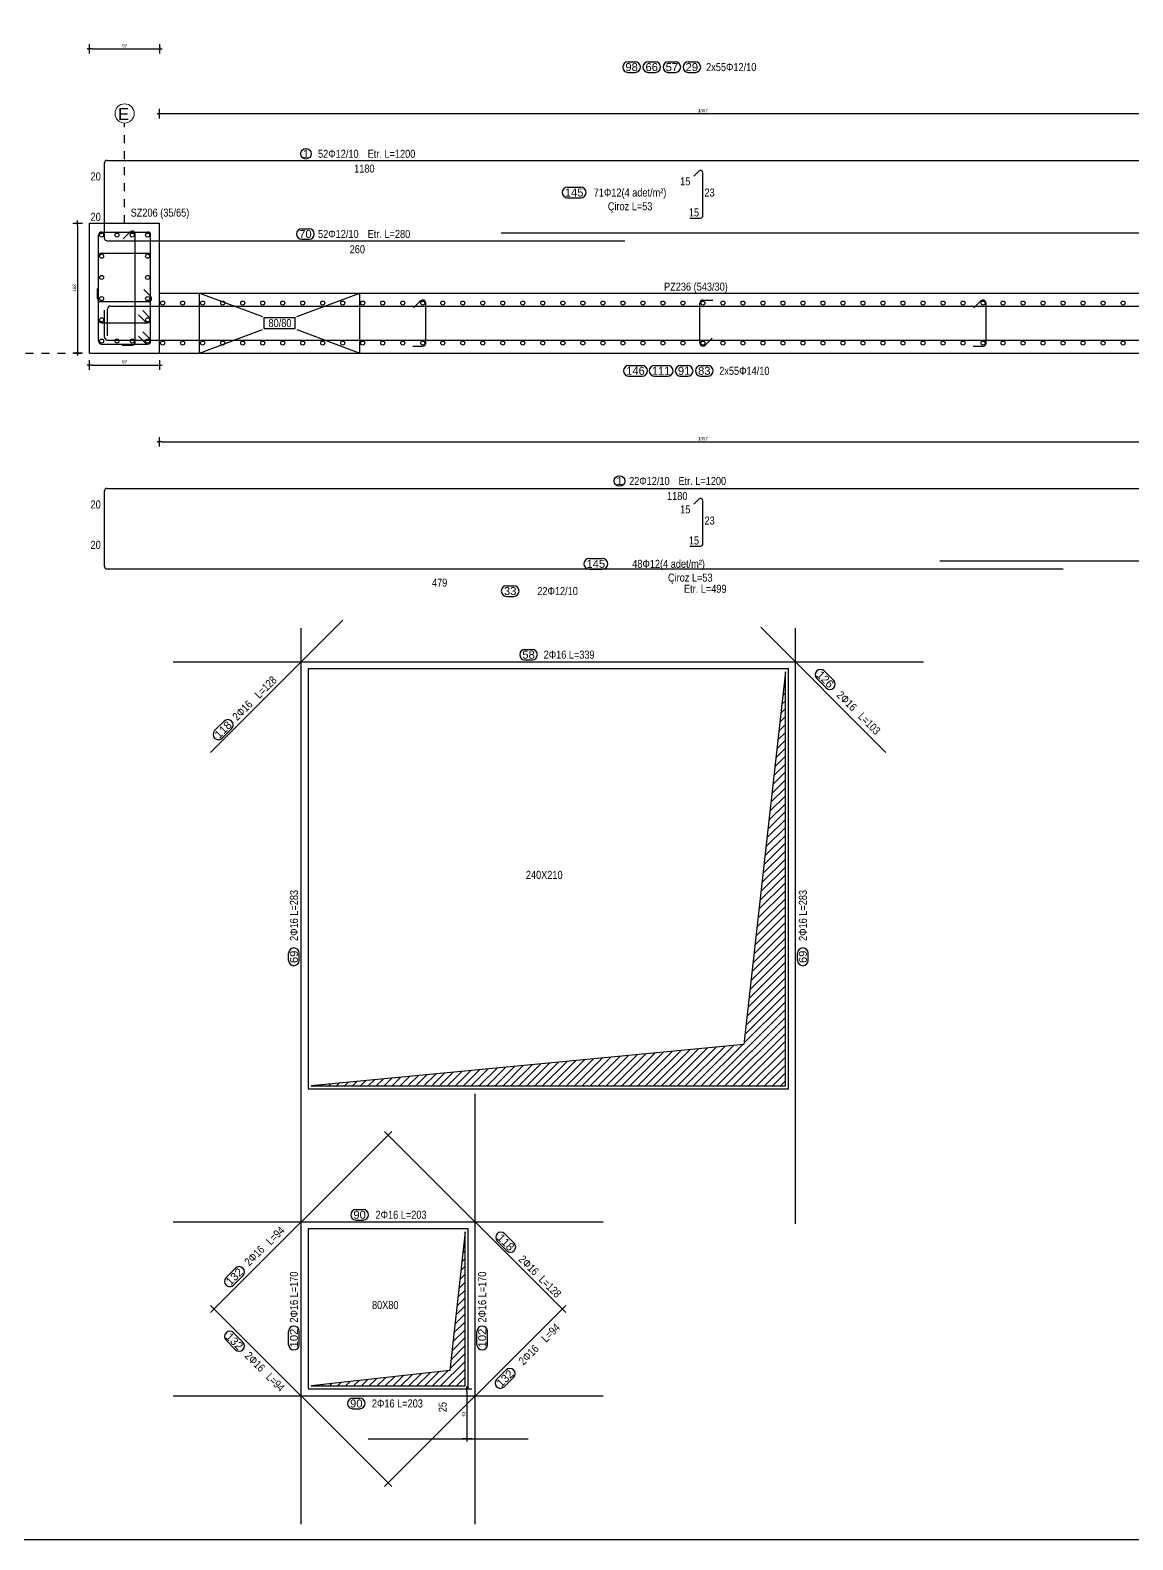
# Model space of a CAD drawing. Header units: metres. Extents: x 419734 to 420376, y 4564732 to 4565123.
# Drawn here: x 420108.32 to 420122.1, y 4564863.89 to 4564882.76 of the extents above; entities that cross this region are included whole.
import ezdxf

# ---------------------------------------------------------------- set-up
doc = ezdxf.new("R2010")
doc.units = ezdxf.units.M
doc.linetypes.add('TRATTO-PUNTO', pattern=[1, 0.5, -0.25, 0, -0.25])
doc.layers.get('Defpoints').update_dxf_attribs({"color": 5})
for name, color, linetype in [('Standart', 7, 'Continuous'), ('SW_ASSI', 7, 'TRATTO-PUNTO'), ('SW_CANDELE', 252, 'Continuous'), ('SW_DIM', 33, 'Continuous'), ('SW_SEZIONI-ARMATURA', 3, 'Continuous'), ('SW_SEZIONI_CARPENTERIA', 4, 'Continuous'), ('SW_TRATTEGGIO_252', 252, 'Continuous'), ('SW_TXT_TESTI', 1, 'Continuous'), ('SW_VISTE', 1, 'Continuous')]:
    doc.layers.add(name, color=color, linetype=linetype)
doc.styles.add('arial_1_18', font='arial.ttf', dxfattribs={"height": 0.2})
doc.styles.add('SWS', font='ARIALN.TTF')
doc.dimstyles.new('DIM-SW-20_cm', dxfattribs={"dimtxt": 0.04, "dimasz": 0.03, "dimexe": 0.125, "dimexo": 0.125, "dimgap": 0.02, "dimtad": 1, "dimdec": 0, "dimlfac": 100, "dimzin": 1, "dimdsep": 46, "dimtxsty": 'SWS', "dimblk1": 'D', "dimblk2": 'D', "dimsah": 1, "dimcen": 0.003, "dimdle": 0.0625, "dimse1": 1, "dimse2": 1, "dimclrd": 256, "dimclre": 256, "dimclrt": 256, "dimazin": 0, "dimtfac": 0.75, "dimtdec": 0, "dimtmove": 1, "dimatfit": 3, "dimldrblk": 'D', "dimfxl": 0.125, "dimtvp": 1.5, "dimtolj": 1, "dimtzin": 0, "dimarcsym": 0})

# ---------------------------------------------------------------- blocks, each defined once
blk = doc.blocks.new('D')
for p, q in [((-1, 0), (1, 0)), ((0, 2), (0, -2))]:
    blk.add_line(p, q)
at = {"const_width": 0.141}
blk.add_lwpolyline([(0.48, 0.48), (-0.48, -0.48)], dxfattribs=at)
blk = doc.blocks.new('*D1597')
at = {"layer": 'Defpoints', "color": 0, "transparency": 16777216}
for p in [(420113.797, 4564865.777), (420113.782, 4564865.152), (420113.797, 4564865.152)]:
    blk.add_point(p, dxfattribs=at)
at = {"layer": 'SW_DIM', "lineweight": -2, "transparency": 16777216}
blk.add_line((420113.782, 4564865.747), (420113.782, 4564865.182), dxfattribs=at)
at = {"layer": 'SW_DIM', "lineweight": -2, "transparency": 16777216, "xscale": 0.03, "yscale": 0.03, "zscale": 0.03}
for p, rotation in [((420113.782, 4564865.777), 90), ((420113.782, 4564865.152), 270)]:
    blk.add_blockref('D', p, dxfattribs=dict(at, rotation=rotation))
at = {"layer": 'SW_DIM', "transparency": 16777216, "insert": (420113.741, 4564865.464), "char_height": 0.04, "attachment_point": 5, "rotation": 90, "style": 'SWS'}
blk.add_mtext('\\A1;63', dxfattribs=at)
blk = doc.blocks.new('*D1565')
at = {"layer": 'Defpoints', "color": 0, "transparency": 16777216}
for p in [(420109.067, 4564882.724), (420109.942, 4564882.724), (420109.942, 4564882.526)]:
    blk.add_point(p, dxfattribs=at)
at = {"layer": 'SW_DIM', "lineweight": -2, "transparency": 16777216}
blk.add_line((420109.097, 4564882.526), (420109.912, 4564882.526), dxfattribs=at)
at = {"layer": 'SW_DIM', "lineweight": -2, "transparency": 16777216, "xscale": 0.03, "yscale": 0.03, "zscale": 0.03, "rotation": 180}
blk.add_blockref('D', (420109.067, 4564882.526), dxfattribs=at)
at = {"layer": 'SW_DIM', "lineweight": -2, "transparency": 16777216, "xscale": 0.03, "yscale": 0.03, "zscale": 0.03}
blk.add_blockref('D', (420109.942, 4564882.526), dxfattribs=at)
at = {"layer": 'SW_DIM', "transparency": 16777216, "insert": (420109.505, 4564882.566), "char_height": 0.04, "attachment_point": 5, "style": 'SWS'}
blk.add_mtext('\\A1;87', dxfattribs=at)
blk = doc.blocks.new('*D1566')
at = {"layer": 'Defpoints', "color": 0, "transparency": 16777216}
for p in [(420108.967, 4564880.349), (420108.917, 4564878.724), (420108.967, 4564878.724)]:
    blk.add_point(p, dxfattribs=at)
at = {"layer": 'SW_DIM', "lineweight": -2, "transparency": 16777216}
blk.add_line((420108.917, 4564880.319), (420108.917, 4564878.754), dxfattribs=at)
at = {"layer": 'SW_DIM', "lineweight": -2, "transparency": 16777216, "xscale": 0.03, "yscale": 0.03, "zscale": 0.03}
for p, rotation in [((420108.917, 4564880.349), 90), ((420108.917, 4564878.724), 270)]:
    blk.add_blockref('D', p, dxfattribs=dict(at, rotation=rotation))
at = {"layer": 'SW_DIM', "transparency": 16777216, "insert": (420108.877, 4564879.536), "char_height": 0.04, "attachment_point": 5, "rotation": 90, "style": 'SWS'}
blk.add_mtext('\\A1;163', dxfattribs=at)
blk = doc.blocks.new('*D1567')
at = {"layer": 'Defpoints', "color": 0, "transparency": 16777216}
for p in [(420109.067, 4564878.624), (420109.942, 4564878.624), (420109.942, 4564878.574)]:
    blk.add_point(p, dxfattribs=at)
at = {"layer": 'SW_DIM', "lineweight": -2, "transparency": 16777216}
blk.add_line((420109.097, 4564878.574), (420109.912, 4564878.574), dxfattribs=at)
at = {"layer": 'SW_DIM', "lineweight": -2, "transparency": 16777216, "xscale": 0.03, "yscale": 0.03, "zscale": 0.03, "rotation": 180}
blk.add_blockref('D', (420109.067, 4564878.574), dxfattribs=at)
at = {"layer": 'SW_DIM', "lineweight": -2, "transparency": 16777216, "xscale": 0.03, "yscale": 0.03, "zscale": 0.03}
blk.add_blockref('D', (420109.942, 4564878.574), dxfattribs=at)
at = {"layer": 'SW_DIM', "transparency": 16777216, "insert": (420109.505, 4564878.614), "char_height": 0.04, "attachment_point": 5, "style": 'SWS'}
blk.add_mtext('\\A1;87', dxfattribs=at)
blk = doc.blocks.new('*D1568')
at = {"layer": 'Defpoints', "color": 0, "transparency": 16777216}
for p in [(420109.942, 4564877.664), (420123.517, 4564877.664), (420123.517, 4564877.614)]:
    blk.add_point(p, dxfattribs=at)
at = {"layer": 'SW_DIM', "lineweight": -2, "transparency": 16777216}
blk.add_line((420109.972, 4564877.614), (420123.487, 4564877.614), dxfattribs=at)
at = {"layer": 'SW_DIM', "lineweight": -2, "transparency": 16777216, "xscale": 0.03, "yscale": 0.03, "zscale": 0.03, "rotation": 180}
blk.add_blockref('D', (420109.942, 4564877.614), dxfattribs=at)
at = {"layer": 'SW_DIM', "lineweight": -2, "transparency": 16777216, "xscale": 0.03, "yscale": 0.03, "zscale": 0.03}
blk.add_blockref('D', (420123.517, 4564877.614), dxfattribs=at)
at = {"layer": 'SW_DIM', "transparency": 16777216, "insert": (420116.73, 4564877.654), "char_height": 0.04, "attachment_point": 5, "style": 'SWS'}
blk.add_mtext('\\A1;1357', dxfattribs=at)
blk = doc.blocks.new('*D1569')
at = {"layer": 'Defpoints', "color": 0, "transparency": 16777216}
for p in [(420109.942, 4564881.764), (420109.942, 4564881.714), (420123.517, 4564881.764)]:
    blk.add_point(p, dxfattribs=at)
at = {"layer": 'SW_DIM', "lineweight": -2, "transparency": 16777216}
blk.add_line((420123.487, 4564881.714), (420109.972, 4564881.714), dxfattribs=at)
at = {"layer": 'SW_DIM', "lineweight": -2, "transparency": 16777216, "xscale": 0.03, "yscale": 0.03, "zscale": 0.03, "rotation": 180}
blk.add_blockref('D', (420109.942, 4564881.714), dxfattribs=at)
at = {"layer": 'SW_DIM', "lineweight": -2, "transparency": 16777216, "xscale": 0.03, "yscale": 0.03, "zscale": 0.03}
blk.add_blockref('D', (420123.517, 4564881.714), dxfattribs=at)
at = {"layer": 'SW_DIM', "transparency": 16777216, "insert": (420116.73, 4564881.754), "char_height": 0.04, "attachment_point": 5, "style": 'SWS'}
blk.add_mtext('\\A1;1357', dxfattribs=at)

msp = doc.modelspace()

# ---------------------------------------------------------------- hatches: boundary and pattern name
at = {"layer": 'SW_TRATTEGGIO_252'}
h = msp.add_hatch(dxfattribs=at)
h.set_pattern_fill('_USER', color=256, scale=0.07, angle=45, pattern_type=0)
h.set_pattern_definition([(45, (420069.559505, 4565743.56469), (-0.0494974747, 0.0494974747), [])])
h.paths.add_polyline_path([(420122.79209, 4564891.26625), (420122.79209, 4564896.44125), (420122.27459, 4564891.78375), (420116.86709, 4564891.26625)])
h.paths.add_polyline_path([(420136.66709, 4564891.26625), (420136.66709, 4564896.44125), (420136.14959, 4564891.78375), (420130.74209, 4564891.26625)])
h.paths.add_polyline_path([(420157.04209, 4564891.26625), (420157.04209, 4564896.44125), (420156.52459, 4564891.78375), (420151.11709, 4564891.26625)])
h.paths.add_polyline_path([(420113.60209, 4564895.26625), (420113.60209, 4564897.69125), (420113.35959, 4564895.50875), (420110.67709, 4564895.26625)])
h.paths.add_polyline_path([(420117.75995, 4564869.56443), (420117.75995, 4564874.73943), (420117.24245, 4564870.08193), (420111.83495, 4564869.56443)])
h.paths.add_polyline_path([(420162.41709, 4564887.51625), (420162.41709, 4564889.44125), (420162.22459, 4564887.70875), (420160.49209, 4564887.51625)])
h.paths.add_polyline_path([(420145.29209, 4564895.26625), (420145.29209, 4564897.69125), (420145.04959, 4564895.50875), (420142.36709, 4564895.26625)])
h.paths.add_polyline_path([(420126.84704, 4564868.88617), (420126.84704, 4564871.31117), (420126.60454, 4564869.12867), (420123.92204, 4564868.88617)])
h.paths.add_polyline_path([(420113.75995, 4564865.81443), (420113.75995, 4564867.73943), (420113.56745, 4564866.00693), (420111.83495, 4564865.81443)])
h.paths.add_polyline_path([(420112.40459, 4564887.51625), (420112.40459, 4564889.44125), (420112.21209, 4564887.70875), (420110.47959, 4564887.51625)])
h.paths.add_polyline_path([(420170.29209, 4564891.26625), (420170.29209, 4564896.44125), (420169.77459, 4564891.78375), (420164.36709, 4564891.26625)])

# ---------------------------------------------------------------- linework, layer by layer
msp.add_lwpolyline([(420112.54745, 4564865.15193), (420114.54745, 4564865.15193)])
at = {"color": 0, "linetype": 'Continuous', "lineweight": 5}
msp.add_circle((420109.50459, 4564881.71884), 0.12, dxfattribs=at)
at = {"layer": 'Standart', "color": 2}
msp.add_lwpolyline([(420376.27637, 4564863.89188), (419946.10266, 4564863.89188), (419946.10266, 4564905.93855)], dxfattribs=at)
at = {"layer": 'Standart', "color": 5, "linetype": 'Continuous', "lineweight": 5}
msp.add_lwpolyline([(420111.79745, 4564865.77693), (420113.79745, 4564865.77693)], dxfattribs=at)
at = {"layer": 'SW_ASSI', "ltscale": 0.2}
for points in [[(420109.50459, 4564880.34884), (420109.50459, 4564881.59884)], [(420108.06709, 4564878.72384), (420109.06709, 4564878.72384)]]:
    msp.add_lwpolyline(points, dxfattribs=at)
at = {"layer": 'SW_CANDELE'}
for points in [[(420117.75995, 4564869.56443), (420117.75995, 4564874.73943), (420117.24245, 4564870.08193), (420111.83495, 4564869.56443)], [(420113.75995, 4564865.81443), (420113.75995, 4564867.73943), (420113.56745, 4564866.00693), (420111.83495, 4564865.81443)]]:
    msp.add_lwpolyline(points, close=True, dxfattribs=at)
at = {"layer": 'SW_SEZIONI-ARMATURA'}
for points in [[(420115.79411, 4564882.36384), (420115.88349, 4564882.36384)], [(420115.79411, 4564882.23184), (420115.88349, 4564882.23184)], [(420116.04578, 4564882.36384), (420116.13517, 4564882.36384)], [(420116.04578, 4564882.23184), (420116.13517, 4564882.23184)], [(420116.29746, 4564882.36384), (420116.38684, 4564882.36384)], [(420116.29746, 4564882.23184), (420116.38684, 4564882.23184)], [(420116.54707, 4564882.36384), (420116.63646, 4564882.36384)], [(420116.54707, 4564882.23184), (420116.63646, 4564882.23184)], [(420109.25459, 4564880.63134), (420109.25459, 4564881.10134)], [(420109.28459, 4564881.13134), (420138.75459, 4564881.13134)], [(420116.61469, 4564880.93394), (420116.67838, 4564880.99763)], [(420116.72959, 4564880.44134), (420116.72959, 4564880.97642)], [(420115.03751, 4564880.79625), (420115.20459, 4564880.79625)], [(420109.25459, 4564880.15634), (420109.25459, 4564880.62634)], [(420115.03751, 4564880.66425), (420115.20459, 4564880.66425)], [(420116.56709, 4564880.41134), (420116.69959, 4564880.41134)], [(420109.17959, 4564879.13884), (420109.17959, 4564880.19884)], [(420109.21709, 4564880.23634), (420109.79209, 4564880.23634)], [(420109.48552, 4564880.14947), (420109.57391, 4564880.23786)], [(420109.63793, 4564878.86134), (420109.63793, 4564880.21134)], [(420109.82959, 4564878.87384), (420109.82959, 4564880.19884)], [(420111.71891, 4564880.2779), (420111.80829, 4564880.2779)], [(420111.71891, 4564880.1459), (420111.80829, 4564880.1459)], [(420114.21024, 4564880.22634), (420144.21024, 4564880.22634)], [(420109.21709, 4564879.97134), (420109.79209, 4564879.97134)], [(420109.28459, 4564880.12634), (420115.75339, 4564880.12634)], [(420109.17959, 4564878.87384), (420109.17959, 4564879.93384)], [(420109.16709, 4564879.40384), (420109.16709, 4564879.52884)], [(420109.74272, 4564879.51875), (420109.83111, 4564879.43036)], [(420116.72959, 4564879.38634), (420116.85459, 4564879.38634)], [(420109.20459, 4564879.36634), (420109.80459, 4564879.36634)], [(420109.25459, 4564878.92384), (420109.25459, 4564879.25884)], [(420109.29209, 4564878.93884), (420109.29209, 4564879.27384)], [(420109.32959, 4564879.31134), (420172.09209, 4564879.31134)], [(420109.67719, 4564879.20072), (420109.76558, 4564879.11233)], [(420109.73022, 4564879.25375), (420109.81861, 4564879.16536)], [(420113.11469, 4564879.28697), (420113.20308, 4564879.37536)], [(420113.26709, 4564878.84884), (420113.26709, 4564879.34884)], [(420116.69209, 4564878.84884), (420116.69209, 4564879.34884)], [(420120.11469, 4564879.28697), (420120.20308, 4564879.37536)], [(420120.26709, 4564878.84884), (420120.26709, 4564879.34884)], [(420109.21709, 4564879.10134), (420109.79209, 4564879.10134)], [(420109.21709, 4564878.83634), (420109.79209, 4564878.83634)], [(420109.29209, 4564878.88634), (420172.05459, 4564878.88634)], [(420109.47543, 4564878.82384), (420109.60043, 4564878.82384)], [(420109.67719, 4564878.93572), (420109.76558, 4564878.84733)], [(420109.73022, 4564878.98875), (420109.81861, 4564878.90036)], [(420113.10459, 4564878.81134), (420113.22959, 4564878.81134)], [(420116.75611, 4564878.82233), (420116.8445, 4564878.91072)], [(420120.10459, 4564878.81134), (420120.22959, 4564878.81134)], [(420115.80363, 4564878.56784), (420115.97071, 4564878.56784)], [(420115.80363, 4564878.43584), (420115.97071, 4564878.43584)], [(420116.12412, 4564878.56784), (420116.29119, 4564878.56784)], [(420116.12412, 4564878.43584), (420116.29119, 4564878.43584)], [(420116.45078, 4564878.56784), (420116.54016, 4564878.56784)], [(420116.45078, 4564878.43584), (420116.54016, 4564878.43584)], [(420116.70246, 4564878.56784), (420116.79184, 4564878.56784)], [(420116.70246, 4564878.43584), (420116.79184, 4564878.43584)], [(420109.25459, 4564876.53134), (420109.25459, 4564877.00134)], [(420109.28459, 4564877.03134), (420138.75459, 4564877.03134)], [(420116.61469, 4564876.83394), (420116.67838, 4564876.89763)], [(420116.72959, 4564876.34134), (420116.72959, 4564876.87642)], [(420109.25459, 4564876.05634), (420109.25459, 4564876.52634)], [(420116.56709, 4564876.31134), (420116.69959, 4564876.31134)], [(420109.28459, 4564876.02634), (420121.23233, 4564876.02634)], [(420115.30797, 4564876.15534), (420115.47504, 4564876.15534)], [(420115.30797, 4564876.02334), (420115.47504, 4564876.02334)], [(420119.68919, 4564876.12634), (420149.68919, 4564876.12634)], [(420114.27698, 4564875.81527), (420114.36636, 4564875.81527)], [(420114.27698, 4564875.68327), (420114.36636, 4564875.68327)], [(420110.57858, 4564873.73306), (420112.23219, 4564875.38666)], [(420111.70995, 4564864.08943), (420111.70995, 4564875.28739)], [(420119.01632, 4564873.73306), (420117.45199, 4564875.29739)], [(420117.88495, 4564867.83943), (420117.88495, 4564875.28739)], [(420110.10995, 4564874.86443), (420119.48495, 4564874.86443)], [(420114.50656, 4564875.02043), (420114.59594, 4564875.02043)], [(420114.50656, 4564874.88843), (420114.59594, 4564874.88843)], [(420118.36376, 4564874.63293), (420118.24563, 4564874.75107)], [(420118.27043, 4564874.53959), (420118.15229, 4564874.65773)], [(420110.62943, 4564874.00453), (420110.74757, 4564874.12267)], [(420110.72277, 4564873.91119), (420110.84091, 4564874.02933)], [(420111.55395, 4564871.13304), (420111.55395, 4564871.22242)], [(420111.68595, 4564871.13304), (420111.68595, 4564871.22242)], [(420117.91238, 4564871.13304), (420117.91238, 4564871.22242)], [(420118.04438, 4564871.13304), (420118.04438, 4564871.22242)], [(420113.88495, 4564864.08943), (420113.88495, 4564869.46443)], [(420110.57858, 4564866.73306), (420112.84132, 4564868.9958)], [(420115.01632, 4564866.73306), (420112.75358, 4564868.9958)], [(420112.39568, 4564868.02043), (420112.48506, 4564868.02043)], [(420112.39568, 4564867.88843), (420112.48506, 4564867.88843)], [(420110.10995, 4564867.86443), (420115.48495, 4564867.86443)], [(420114.37153, 4564867.59847), (420114.25339, 4564867.71661)], [(420114.27819, 4564867.50513), (420114.16005, 4564867.62327)], [(420110.88939, 4564867.28634), (420110.77125, 4564867.1682)], [(420110.98272, 4564867.193), (420110.86459, 4564867.07486)], [(420112.84132, 4564864.55806), (420110.57858, 4564866.8208)], [(420112.75358, 4564864.55806), (420115.01632, 4564866.8208)], [(420110.88939, 4564866.26751), (420110.77125, 4564866.38565)], [(420110.98272, 4564866.36085), (420110.86459, 4564866.47899)], [(420111.55395, 4564866.33027), (420111.55395, 4564866.49735)], [(420111.68595, 4564866.33027), (420111.68595, 4564866.49735)], [(420113.90638, 4564866.33027), (420113.90638, 4564866.49735)], [(420114.03838, 4564866.33027), (420114.03838, 4564866.49735)], [(420114.15212, 4564865.89733), (420114.27025, 4564866.01546)], [(420114.24545, 4564865.80399), (420114.36359, 4564865.92213)], [(420110.10995, 4564865.68943), (420115.48495, 4564865.68943)], [(420112.35477, 4564865.66188), (420112.44415, 4564865.66188)], [(420112.35477, 4564865.52988), (420112.44415, 4564865.52988)]]:
    msp.add_lwpolyline(points, dxfattribs=at)
for centre, radius in [((420111.76994, 4564881.21418), 0.066), ((420109.21709, 4564880.19884), 0.025), ((420109.40876, 4564880.19884), 0.025), ((420109.60043, 4564880.19884), 0.025), ((420109.79209, 4564880.19884), 0.025), ((420109.21709, 4564879.93384), 0.025), ((420109.79209, 4564879.93384), 0.025), ((420109.21709, 4564879.66884), 0.025), ((420109.79209, 4564879.66884), 0.025), ((420109.21709, 4564879.40384), 0.025), ((420109.79209, 4564879.40384), 0.025), ((420109.97959, 4564879.34884), 0.025), ((420110.22959, 4564879.34884), 0.025), ((420110.47959, 4564879.34884), 0.025), ((420110.72959, 4564879.34884), 0.025), ((420110.97959, 4564879.34884), 0.025), ((420111.22959, 4564879.34884), 0.025), ((420111.47959, 4564879.34884), 0.025), ((420111.72959, 4564879.34884), 0.025), ((420111.97959, 4564879.34884), 0.025), ((420112.22959, 4564879.34884), 0.025), ((420112.47959, 4564879.34884), 0.025), ((420112.72959, 4564879.34884), 0.025), ((420112.97959, 4564879.34884), 0.025), ((420113.22959, 4564879.34884), 0.025), ((420113.47959, 4564879.34884), 0.025), ((420113.72959, 4564879.34884), 0.025), ((420113.97959, 4564879.34884), 0.025), ((420114.22959, 4564879.34884), 0.025), ((420114.47959, 4564879.34884), 0.025), ((420114.72959, 4564879.34884), 0.025), ((420114.97959, 4564879.34884), 0.025), ((420115.22959, 4564879.34884), 0.025), ((420115.47959, 4564879.34884), 0.025), ((420115.72959, 4564879.34884), 0.025), ((420115.97959, 4564879.34884), 0.025), ((420116.22959, 4564879.34884), 0.025), ((420116.47959, 4564879.34884), 0.025), ((420116.72959, 4564879.34884), 0.025), ((420116.97959, 4564879.34884), 0.025), ((420117.22959, 4564879.34884), 0.025), ((420117.47959, 4564879.34884), 0.025), ((420117.72959, 4564879.34884), 0.025), ((420117.97959, 4564879.34884), 0.025), ((420118.22959, 4564879.34884), 0.025), ((420118.47959, 4564879.34884), 0.025), ((420118.72959, 4564879.34884), 0.025), ((420118.97959, 4564879.34884), 0.025), ((420119.22959, 4564879.34884), 0.025), ((420119.47959, 4564879.34884), 0.025), ((420119.72959, 4564879.34884), 0.025), ((420119.97959, 4564879.34884), 0.025), ((420120.22959, 4564879.34884), 0.025), ((420120.47959, 4564879.34884), 0.025), ((420120.72959, 4564879.34884), 0.025), ((420120.97959, 4564879.34884), 0.025), ((420121.22959, 4564879.34884), 0.025), ((420121.47959, 4564879.34884), 0.025), ((420121.72959, 4564879.34884), 0.025), ((420121.97959, 4564879.34884), 0.025), ((420109.21709, 4564879.13884), 0.025), ((420109.79209, 4564879.13884), 0.025), ((420109.21709, 4564878.87384), 0.025), ((420109.40876, 4564878.87384), 0.025), ((420109.60043, 4564878.87384), 0.025), ((420109.79209, 4564878.87384), 0.025), ((420109.97959, 4564878.84884), 0.025), ((420110.22959, 4564878.84884), 0.025), ((420110.47959, 4564878.84884), 0.025), ((420110.72959, 4564878.84884), 0.025), ((420110.97959, 4564878.84884), 0.025), ((420111.22959, 4564878.84884), 0.025), ((420111.47959, 4564878.84884), 0.025), ((420111.72959, 4564878.84884), 0.025), ((420111.97959, 4564878.84884), 0.025), ((420112.22959, 4564878.84884), 0.025), ((420112.47959, 4564878.84884), 0.025), ((420112.72959, 4564878.84884), 0.025), ((420112.97959, 4564878.84884), 0.025), ((420113.22959, 4564878.84884), 0.025), ((420113.47959, 4564878.84884), 0.025), ((420113.72959, 4564878.84884), 0.025), ((420113.97959, 4564878.84884), 0.025), ((420114.22959, 4564878.84884), 0.025), ((420114.47959, 4564878.84884), 0.025), ((420114.72959, 4564878.84884), 0.025), ((420114.97959, 4564878.84884), 0.025), ((420115.22959, 4564878.84884), 0.025), ((420115.47959, 4564878.84884), 0.025), ((420115.72959, 4564878.84884), 0.025), ((420115.97959, 4564878.84884), 0.025), ((420116.22959, 4564878.84884), 0.025), ((420116.47959, 4564878.84884), 0.025), ((420116.72959, 4564878.84884), 0.025), ((420116.97959, 4564878.84884), 0.025), ((420117.22959, 4564878.84884), 0.025), ((420117.47959, 4564878.84884), 0.025), ((420117.72959, 4564878.84884), 0.025), ((420117.97959, 4564878.84884), 0.025), ((420118.22959, 4564878.84884), 0.025), ((420118.47959, 4564878.84884), 0.025), ((420118.72959, 4564878.84884), 0.025), ((420118.97959, 4564878.84884), 0.025), ((420119.22959, 4564878.84884), 0.025), ((420119.47959, 4564878.84884), 0.025), ((420119.72959, 4564878.84884), 0.025), ((420119.97959, 4564878.84884), 0.025), ((420120.22959, 4564878.84884), 0.025), ((420120.47959, 4564878.84884), 0.025), ((420120.72959, 4564878.84884), 0.025), ((420120.97959, 4564878.84884), 0.025), ((420121.22959, 4564878.84884), 0.025), ((420121.47959, 4564878.84884), 0.025), ((420121.72959, 4564878.84884), 0.025), ((420121.97959, 4564878.84884), 0.025), ((420115.68735, 4564877.12448), 0.066)]:
    msp.add_circle(centre, radius, dxfattribs=at)
for centre, radius, start, end in [((420115.79411, 4564882.29784), 0.066, 90, 270), ((420115.88349, 4564882.29784), 0.066, 270, 90), ((420116.04578, 4564882.29784), 0.066, 90, 270), ((420116.13517, 4564882.29784), 0.066, 270, 90), ((420116.29746, 4564882.29784), 0.066, 90, 270), ((420116.38684, 4564882.29784), 0.066, 270, 90), ((420116.54707, 4564882.29784), 0.066, 90, 270), ((420116.63646, 4564882.29784), 0.066, 270, 90), ((420109.28459, 4564881.10134), 0.03, 90, 180), ((420116.69959, 4564880.97642), 0.03, 0, 135), ((420115.03751, 4564880.73025), 0.066, 90, 270), ((420115.20459, 4564880.73025), 0.066, 270, 90), ((420116.69959, 4564880.44134), 0.03, 270, 0), ((420109.21709, 4564880.19884), 0.0375, 90, 180), ((420109.28459, 4564880.15634), 0.03, 180, 270), ((420109.60043, 4564880.21134), 0.0375, 0, 135), ((420109.79209, 4564880.19884), 0.0375, 0, 90), ((420111.71891, 4564880.2119), 0.066, 90, 270), ((420111.80829, 4564880.2119), 0.066, 270, 90), ((420109.21709, 4564879.93384), 0.0375, 90, 180), ((420109.79209, 4564879.93384), 0.0375, 0, 90), ((420109.20459, 4564879.40384), 0.0375, 180, 270), ((420109.80459, 4564879.40384), 0.0375, 270, 45), ((420113.22959, 4564879.34884), 0.0375, 0, 135), ((420116.72959, 4564879.34884), 0.0375, 90, 180), ((420120.22959, 4564879.34884), 0.0375, 0, 135), ((420109.32959, 4564879.27384), 0.0375, 90, 180), ((420109.21709, 4564879.13884), 0.0375, 180, 270), ((420109.79209, 4564879.13884), 0.0375, 225, 44.999973), ((420109.21709, 4564878.87384), 0.0375, 180, 270), ((420109.29209, 4564878.92384), 0.0375, 180, 270), ((420109.60043, 4564878.86134), 0.0375, 270, 0), ((420109.79209, 4564878.87384), 0.0375, 225, 44.999973), ((420113.22959, 4564878.84884), 0.0375, 270, 0), ((420116.72959, 4564878.84884), 0.0375, 180, 315), ((420120.22959, 4564878.84884), 0.0375, 270, 0), ((420115.80363, 4564878.50184), 0.066, 90, 270), ((420115.97071, 4564878.50184), 0.066, 270, 90), ((420116.12412, 4564878.50184), 0.066, 90, 270), ((420116.29119, 4564878.50184), 0.066, 270, 90), ((420116.45078, 4564878.50184), 0.066, 90, 270), ((420116.54016, 4564878.50184), 0.066, 270, 90), ((420116.70246, 4564878.50184), 0.066, 90, 270), ((420116.79184, 4564878.50184), 0.066, 270, 90), ((420109.28459, 4564877.00134), 0.03, 90, 180), ((420116.69959, 4564876.87642), 0.03, 0, 135), ((420116.69959, 4564876.34134), 0.03, 270, 0), ((420109.28459, 4564876.05634), 0.03, 180, 270), ((420115.30797, 4564876.08934), 0.066, 90, 270), ((420115.47504, 4564876.08934), 0.066, 270, 90), ((420114.27698, 4564875.74927), 0.066, 90, 270), ((420114.36636, 4564875.74927), 0.066, 270, 90), ((420114.50656, 4564874.95443), 0.066, 90, 270), ((420114.59594, 4564874.95443), 0.066, 270, 90), ((420118.19896, 4564874.7044), 0.066, 45, 225), ((420118.3171, 4564874.58626), 0.066, 225, 45), ((420110.79424, 4564874.076), 0.066, 315, 135), ((420110.6761, 4564873.95786), 0.066, 135, 315), ((420111.61995, 4564871.22242), 0.066, 0, 180), ((420117.97838, 4564871.22242), 0.066, 0, 180), ((420111.61995, 4564871.13304), 0.066, 180, 0), ((420117.97838, 4564871.13304), 0.066, 180, 0), ((420112.39568, 4564867.95443), 0.066, 90, 270), ((420112.48506, 4564867.95443), 0.066, 270, 90), ((420114.20672, 4564867.66994), 0.066, 45, 225), ((420114.32486, 4564867.5518), 0.066, 225, 45), ((420110.93606, 4564867.23967), 0.066, 315, 135), ((420110.81792, 4564867.12153), 0.066, 135, 315), ((420111.61995, 4564866.49735), 0.066, 0, 180), ((420113.97238, 4564866.49735), 0.066, 0, 180), ((420110.81792, 4564866.43232), 0.066, 45, 225), ((420110.93606, 4564866.31418), 0.066, 225, 45), ((420111.61995, 4564866.33027), 0.066, 180, 0), ((420113.97238, 4564866.33027), 0.066, 180, 0), ((420114.31692, 4564865.96879), 0.066, 315, 135), ((420114.19879, 4564865.85066), 0.066, 135, 315), ((420112.35477, 4564865.59588), 0.066, 90, 270), ((420112.44415, 4564865.59588), 0.066, 270, 90)]:
    msp.add_arc(centre, radius, start, end, dxfattribs=at)
at = {"layer": 'SW_SEZIONI_CARPENTERIA'}
for points in [[(420109.06709, 4564880.34884), (420109.94209, 4564880.34884)], [(420109.06709, 4564878.72384), (420109.06709, 4564880.34884)], [(420109.94209, 4564878.72384), (420109.94209, 4564880.34884)], [(420109.94209, 4564879.47384), (420123.51709, 4564879.47384)], [(420109.06709, 4564878.72384), (420172.32959, 4564878.72384)]]:
    msp.add_lwpolyline(points, dxfattribs=at)
for points in [[(420117.79745, 4564874.77693), (420111.79745, 4564874.77693), (420111.79745, 4564869.52693), (420117.79745, 4564869.52693)], [(420113.79745, 4564867.77693), (420111.79745, 4564867.77693), (420111.79745, 4564865.77693), (420113.79745, 4564865.77693)]]:
    msp.add_lwpolyline(points, close=True, dxfattribs=at)
at = {"layer": 'SW_VISTE'}
for points in [[(420110.44209, 4564878.72384), (420110.44209, 4564879.47384)], [(420110.44209, 4564879.47384), (420111.22876, 4564879.17884)], [(420111.65543, 4564879.17884), (420112.44209, 4564879.47384)], [(420112.44209, 4564878.72384), (420112.44209, 4564879.47384)], [(420110.44209, 4564878.72384), (420111.22876, 4564879.01884)], [(420111.24729, 4564879.16884), (420111.6369, 4564879.16884)], [(420111.24729, 4564879.02884), (420111.24729, 4564879.16884)], [(420111.24729, 4564879.02884), (420111.6369, 4564879.02884)], [(420111.6369, 4564879.02884), (420111.6369, 4564879.16884)], [(420111.65543, 4564879.01884), (420112.44209, 4564878.72384)]]:
    msp.add_lwpolyline(points, dxfattribs=at)

# ---------------------------------------------------------------- texts
at = {"layer": 'SW_TXT_TESTI'}
for s, height, style, p in [('98', 0.1, 'arial_1_18', (420115.76111, 4564882.24784)), ('66', 0.1, 'arial_1_18', (420116.01278, 4564882.24784)), ('57', 0.1, 'arial_1_18', (420116.26446, 4564882.24784)), ('29', 0.1, 'arial_1_18', (420116.51407, 4564882.24784)), ('E', 0.15, 'arial_1_18', (420109.42077, 4564881.63512)), ('1', 0.1, 'arial_1_18', (420111.7311, 4564881.16418)), ('145', 0.1, 'arial_1_18', (420115.00451, 4564880.68025)), ('70', 0.1, 'arial_1_18', (420111.68591, 4564880.1619)), ('PZ236 (543/30)', 0.1, 'SWS', (420116.24426, 4564879.50384)), ('146', 0.1, 'arial_1_18', (420115.77063, 4564878.45184)), ('111', 0.1, 'arial_1_18', (420116.09112, 4564878.45184)), ('91', 0.1, 'arial_1_18', (420116.41778, 4564878.45184)), ('83', 0.1, 'arial_1_18', (420116.66946, 4564878.45184)), ('1', 0.1, 'arial_1_18', (420115.6485, 4564877.07448)), ('145', 0.1, 'arial_1_18', (420115.27497, 4564876.03934)), ('33', 0.1, 'arial_1_18', (420114.24398, 4564875.69927)), ('58', 0.1, 'arial_1_18', (420114.47356, 4564874.90443)), ('90', 0.1, 'arial_1_18', (420112.36268, 4564867.90443)), ('90', 0.1, 'arial_1_18', (420112.32177, 4564865.54588))]:
    msp.add_text(s, height=height, dxfattribs=dict(at, style=style)).set_placement(p)
at = {"layer": 'SW_TXT_TESTI', "color": 2, "linetype": 'Continuous', "lineweight": 5, "style": 'SWS'}
for s, p in [('2x55Φ12/10', (420116.76994, 4564882.24784)), ('52Φ12/10', (420111.92116, 4564881.16418)), ('Etr. L=1200', (420112.54123, 4564881.16418)), ('1180', (420112.37236, 4564880.97948)), ('15', (420116.44516, 4564880.8198)), ('71Φ12(4 adet/m²)', (420115.36547, 4564880.68025)), ('23', (420116.74959, 4564880.68009)), ('Çiroz L=53', (420115.54165, 4564880.50825)), ('15', (420116.55421, 4564880.43134)), ('52Φ12/10', (420111.92116, 4564880.1619)), ('Etr. L=280', (420112.54123, 4564880.1619)), ('260', (420112.31638, 4564879.97084)), ('80/80', (420111.30233, 4564879.04884)), ('2x55Φ14/10', (420116.93357, 4564878.45184)), ('22Φ12/10', (420115.80749, 4564877.07448)), ('Etr. L=1200', (420116.42425, 4564877.07448)), ('1180', (420116.2817, 4564876.88696)), ('15', (420116.44516, 4564876.7198)), ('23', (420116.74959, 4564876.58009)), ('15', (420116.55421, 4564876.33134)), ('48Φ12(4 adet/m²)', (420115.84701, 4564876.03934)), ('479', (420113.34501, 4564875.80434)), ('22Φ12/10', (420114.66064, 4564875.69927)), ('Çiroz L=53', (420116.29364, 4564875.86734)), ('Etr. L=499', (420116.4934, 4564875.72782)), ('2Φ16 L=339', (420114.73948, 4564874.90443)), ('240X210', (420114.51781, 4564872.15193))]:
    msp.add_text(s, height=0.1, dxfattribs=at).set_placement(p)
for s, rotation, p in [('20', 0, (420109.07921, 4564880.88134)), ('20', 0, (420109.07921, 4564880.37634)), ('20', 0, (420109.07921, 4564876.78134)), ('20', 0, (420109.07921, 4564876.27634)), ('L=128', 45, (420111.18708, 4564874.39812)), ('2Φ16', 315, (420118.39175, 4564874.44089)), ('2Φ16', 45, (420110.91168, 4564874.12273)), ('L=103', 315, (420118.66038, 4564874.17227)), ('2Φ16 L=283', 90, (420111.66995, 4564871.37626)), ('2Φ16 L=283', 90, (420118.02838, 4564871.37626))]:
    msp.add_text(s, height=0.1, rotation=rotation, dxfattribs=at).set_placement(p)
at = {"layer": 'SW_TXT_TESTI', "color": 2, "style": 'SWS'}
msp.add_text('SZ206 (35/65)', height=0.1, dxfattribs=at).set_placement((420109.58015, 4564880.42884))
at = {"layer": 'SW_TXT_TESTI', "style": 'arial_1_18'}
for s, rotation, p in [('126', 315, (420118.14027, 4564874.69238)), ('118', 45, (420110.68812, 4564873.89917)), ('69', 90, (420111.66995, 4564871.10004)), ('69', 90, (420118.02838, 4564871.10004)), ('118', 315, (420114.14803, 4564867.65792)), ('132', 45, (420110.82897, 4564867.06381)), ('132', 315, (420110.75923, 4564866.4203)), ('102', 90, (420111.66995, 4564866.29727)), ('102', 90, (420114.02238, 4564866.29727)), ('132', 45, (420114.21081, 4564865.79197))]:
    msp.add_text(s, height=0.1, rotation=rotation, dxfattribs=at).set_placement(p)
at = {"layer": 'SW_TXT_TESTI', "color": 2, "linetype": 'Continuous', "lineweight": -3, "style": 'SWS'}
for s, p in [('2Φ16 L=203', (420112.63921, 4564867.90443)), ('80X80', (420112.5955, 4564866.77693)), ('2Φ16 L=203', (420112.59387, 4564865.54588))]:
    msp.add_text(s, height=0.1, dxfattribs=at).set_placement(p)
for s, rotation, p in [('L=94', 45, (420111.3317, 4564867.56643)), ('2Φ16', 45, (420111.06156, 4564867.30778)), ('2Φ16', 315, (420114.41807, 4564867.38788)), ('2Φ16 L=170', 90, (420111.66995, 4564866.60648)), ('2Φ16 L=170', 90, (420114.02238, 4564866.60648)), ('L=128', 315, (420114.67097, 4564867.13498)), ('L=94', 45, (420114.77129, 4564866.35245)), ('2Φ16', 315, (420110.99751, 4564866.18202)), ('2Φ16', 45, (420114.48785, 4564866.06901)), ('L=94', 315, (420111.2619, 4564865.91763)), ('25', 90, (420113.52745, 4564865.48693))]:
    msp.add_text(s, height=0.1, rotation=rotation, dxfattribs=at).set_placement(p)

# ---------------------------------------------------------------- dimensions: what is measured, and where the dimension line sits
at = {"layer": 'SW_DIM'}
for base, p1, p2, picture, middle in [((420109.9420937809, 4564882.5257500131), (420109.0670937811, 4564882.723844381), (420109.9420937809, 4564882.7238443848), '*D1565', (420109.504593781, 4564882.5661729323)), ((420109.9420937804, 4564881.7138443813), (420123.5170937741, 4564881.7638443802), (420109.9420937804, 4564881.7638443802), '*D1569', (420116.7295937773, 4564881.7542672995)), ((420109.9420937809, 4564878.573844241), (420109.0670937811, 4564878.623844238), (420109.9420937809, 4564878.6238442417), '*D1567', (420109.504593781, 4564878.6142671602)), ((420123.5170937741, 4564877.6138442364), (420109.9420937804, 4564877.6638442371), (420123.5170937741, 4564877.6638442371), '*D1568', (420116.7295937773, 4564877.6542671556))]:
    dim = msp.add_linear_dim(base=base, p1=p1, p2=p2, dimstyle='DIM-SW-20_cm', override={"dimtxsty": 'SWS', "dimldrblk": 'D'}, dxfattribs=at)
    dim.commit()
    dim.dimension.update_dxf_attribs({"geometry": picture, "text_midpoint": middle})
for base, p1, p2, picture, middle in [((420108.9170937812, 4564878.7238442376), (420108.9670937701, 4564880.3488442358), (420108.9670937803, 4564878.7238442358), '*D1566', (420108.8766708629, 4564879.5363442367)), ((420113.781510788, 4564865.1519262902), (420113.7974514062, 4564865.7769262884), (420113.7974514062, 4564865.1519262884), '*D1597', (420113.7410878696, 4564865.4644262893))]:
    dim = msp.add_linear_dim(base=base, p1=p1, p2=p2, angle=90, dimstyle='DIM-SW-20_cm', override={"dimtxsty": 'SWS', "dimldrblk": 'D'}, dxfattribs=at)
    dim.commit()
    dim.dimension.update_dxf_attribs({"geometry": picture, "text_midpoint": middle})

doc.saveas('drawing.dxf')
